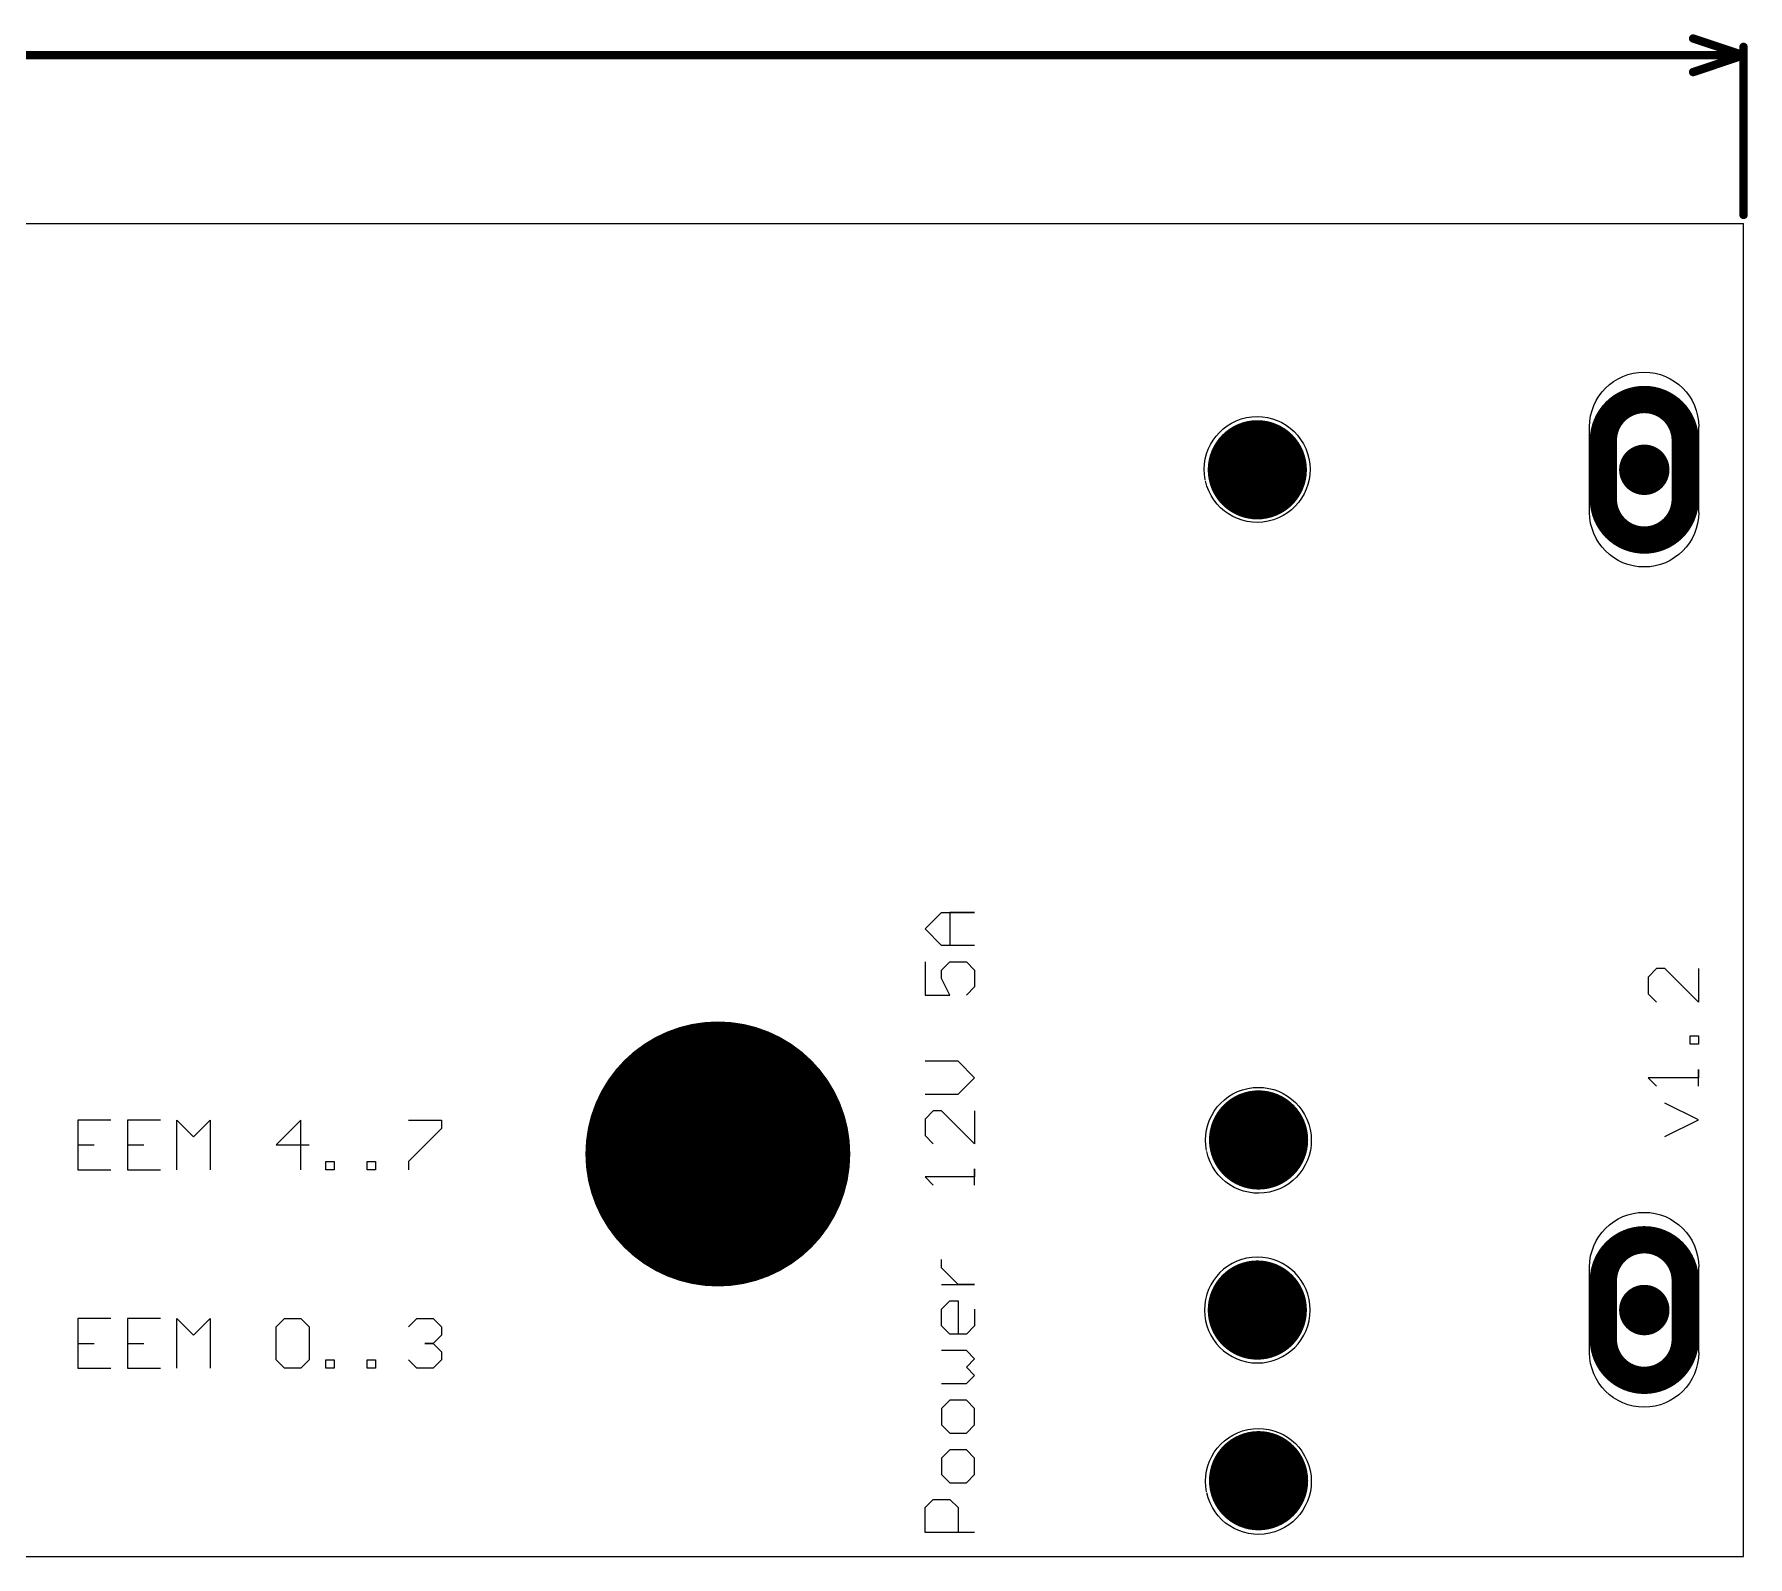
# Model space of a CAD drawing. Header units: millimetres. Extents: x 34 to 162, y 52 to 98.
# Drawn here: x 110.7 to 162.5, y 52.3 to 98.3 of the extents above; entities that cross this region are included whole.
import ezdxf

# ---------------------------------------------------------------- set-up
doc = ezdxf.new("R2010")
doc.units = ezdxf.units.MM
for name, color, linetype in [('Mechanical1', 6, 'Continuous'), ('Mechanical2', 216, 'Continuous'), ('Mechanical4', 56, 'Continuous'), ('MultiLayer', 9, 'Continuous'), ('PadHoleLayer', 156, 'Continuous'), ('TopOverlay', 2, 'Continuous')]:
    doc.layers.add(name, color=color, linetype=linetype)

msp = doc.modelspace()

# ---------------------------------------------------------------- linework, layer by layer
at = {"layer": 'Mechanical1', "const_width": 0.254}
for points in [[(160.83837784, 98.1964), (162.36237784, 97.6884)], [(162.36237784, 92.86243048), (162.36237784, 97.94239999999999)], [(102.22507622, 97.6884), (162.36237784, 97.6884)], [(160.83837784, 97.18039999999999), (162.36237784, 97.6884)]]:
    msp.add_lwpolyline(points, dxfattribs=at)
at = {"layer": 'Mechanical1'}
for points, const_width in [([(160.77487784, 98.1964, 1), (160.90187784, 98.1964, 1)], 0.127), ([(162.29887784, 97.94239999999999, 1), (162.42587784, 97.94239999999999, 1)], 0.127), ([(162.29887784, 97.6884, 1), (162.42587784, 97.6884, 1)], 0.127), ([(162.29887784, 97.6884, 1), (162.42587784, 97.6884, 1)], 0.127), ([(162.29887784, 97.6884, 1), (162.42587784, 97.6884, 1)], 0.127), ([(160.77487784, 97.18039999999999, 1), (160.90187784, 97.18039999999999, 1)], 0.127), ([(162.29887784, 92.86243048, 1), (162.42587784, 92.86243048, 1)], 0.127), ([(135.35152762, 64.47643696, 1), (127.35152838, 64.47643696, 1)], 0.00999998), ([(127.34902902, 64.47643696, 1), (127.35402774, 64.47643696, 1)], 0.00499872), ([(135.34902826, 64.47643696, 1), (135.35402698, 64.47643696, 1)], 0.00499872)]:
    msp.add_lwpolyline(points, format="xyb", close=True, dxfattribs=dict(at, const_width=const_width))
for points in [[(33.9624035, 92.60843048), (162.36237784, 92.60843048)], [(162.36239816, 52.30843488), (162.36239816, 92.60841015999999)], [(157.70718776, 83.87080508), (157.70718776, 86.46160508)], [(161.00679508, 83.87080508), (161.00679508, 86.46160508)], [(157.70718776, 58.47080508), (157.70718776, 61.06160508)], [(161.00679508, 58.47080508), (161.00679508, 61.06160508)], [(33.9624035, 52.30843488), (162.36239816, 52.30843488)], [(162.36239816, 52.30843488), (162.36239816, 52.31403304)]]:
    msp.add_lwpolyline(points, dxfattribs=at)
for points in [[(162.36237784, 92.60843048, 1), (162.36237784, 92.60843048, 1)], [(162.36239816, 92.60841015999999, 1), (162.36239816, 92.60841015999999, 1)], [(157.70718776, 86.46160508, 1), (157.70718776, 86.46160508, 1)], [(157.70718776, 86.46160508, 1), (157.70718776, 86.46160508, 1)], [(161.00679508, 86.46160508, 1), (161.00679508, 86.46160508, 1)], [(161.00679508, 86.46160508, 1), (161.00679508, 86.46160508, 1)], [(146.08768344, 84.85453692, 1), (146.08768344, 84.85453692, 1)], [(146.09384548, 84.82515674, 1), (146.09384548, 84.82515674, 1)], [(157.70718776, 83.87080508, 1), (157.70718776, 83.87080508, 1)], [(157.70718776, 83.87080508, 1), (157.70718776, 83.87080508, 1)], [(161.00679508, 83.87080508, 1), (161.00679508, 83.87080508, 1)], [(161.00679508, 83.87080508, 1), (161.00679508, 83.87080508, 1)], [(146.12610094, 64.57650534, 1), (146.12610094, 64.57650534, 1)], [(146.13226298, 64.54712516, 1), (146.13226298, 64.54712516, 1)], [(149.26238118, 59.7584276, 1), (146.0623825, 59.7584276, 1)], [(157.70718776, 61.06160508, 1), (157.70718776, 61.06160508, 1)], [(157.70718776, 61.06160508, 1), (157.70718776, 61.06160508, 1)], [(161.00679508, 61.06160508, 1), (161.00679508, 61.06160508, 1)], [(161.00679508, 61.06160508, 1), (161.00679508, 61.06160508, 1)], [(146.0623825, 59.7584276, 1), (146.0623825, 59.7584276, 1)], [(149.26238118, 59.7584276, 1), (149.26238118, 59.7584276, 1)], [(157.70718776, 58.47080508, 1), (157.70718776, 58.47080508, 1)], [(157.70718776, 58.47080508, 1), (157.70718776, 58.47080508, 1)], [(161.00679508, 58.47080508, 1), (161.00679508, 58.47080508, 1)], [(161.00679508, 58.47080508, 1), (161.00679508, 58.47080508, 1)], [(146.12610094, 54.26410534, 1), (146.12610094, 54.26410534, 1)], [(146.13226298, 54.23472516, 1), (146.13226298, 54.23472516, 1)], [(162.36239816, 52.31403304, 1), (162.36239816, 52.31403304, 1)], [(162.36239816, 52.30843488, 1), (162.36239816, 52.30843488, 1)], [(162.36239816, 52.30843488, 1), (162.36239816, 52.30843488, 1)], [(162.36239816, 52.30843488, 1), (162.36239816, 52.30843488, 1)]]:
    msp.add_lwpolyline(points, format="xyb", close=True, dxfattribs=at)
for points in [[(157.70718776, 86.46160508, -0.9999999999999999), (161.00679508, 86.46160508)], [(146.08768344, 84.85453692, -213.1920346618038), (146.09384548, 84.82515674)], [(161.00679508, 83.87080508, -0.9999999999999999), (157.70718776, 83.87080508)], [(146.12610094, 64.57650534, -213.1920346618038), (146.13226298, 64.54712516)], [(157.70718776, 61.06160508, -0.9999999999999999), (161.00679508, 61.06160508)], [(161.00679508, 58.47080508, -0.9999999999999999), (157.70718776, 58.47080508)], [(146.12610094, 54.26410534, -213.1920346618038), (146.13226298, 54.23472516)]]:
    msp.add_lwpolyline(points, format="xyb", dxfattribs=at)
at = {"layer": 'Mechanical2', "const_width": 0.01299972}
for points in [[(33.9624035, 92.60842032), (162.362388, 92.60842032)], [(162.362388, 52.30843488), (162.362388, 92.60842032)]]:
    msp.add_lwpolyline(points, dxfattribs=at)
at = {"layer": 'Mechanical2', "const_width": 0.00649986}
for points in [[(162.35913934, 92.60842032, 1), (162.36563666, 92.60842032, 1)], [(162.35913934, 92.60842032, 1), (162.36563666, 92.60842032, 1)], [(162.35913934, 52.30843488, 1), (162.36563666, 52.30843488, 1)]]:
    msp.add_lwpolyline(points, format="xyb", close=True, dxfattribs=at)
at = {"layer": 'Mechanical4', "const_width": 0.0127}
msp.add_lwpolyline([(33.9624035, 92.60842032), (162.29691442, 92.60842032)], dxfattribs=at)
at = {"layer": 'Mechanical4', "const_width": 0.00635}
msp.add_lwpolyline([(162.29373942, 92.60842032, 1), (162.30008942, 92.60842032, 1)], format="xyb", close=True, dxfattribs=at)
at = {"layer": 'MultiLayer'}
for points, const_width in [([(147.28138438, 85.15843522, 1), (148.04338438, 85.15843522, 1)], 0.762), ([(158.98139654, 85.1584403, 1), (159.74339654, 85.1584403, 1)], 0.762), ([(130.851529, 64.47643696, 1), (131.851527, 64.47643696, 1)], 1.00000054), ([(147.31899924, 64.89999974, 1), (148.08099924, 64.89999974, 1)], 0.762), ([(147.28138184, 59.7584276, 1), (148.04338184, 59.7584276, 1)], 0.762), ([(158.981394, 59.75843776, 1), (159.743394, 59.75843776, 1)], 0.762), ([(147.31899924, 54.60000002, 1), (148.08099924, 54.60000002, 1)], 0.762)]:
    msp.add_lwpolyline(points, format="xyb", close=True, dxfattribs=dict(at, const_width=const_width))
at = {"layer": 'PadHoleLayer'}
for points, const_width in [([(158.12489584, 84.27094144), (158.12489584, 86.04593915999999, -1), (160.59989724, 86.04593915999999), (160.59989724, 84.27094144, -1)], 0.8249996199999999), ([(146.91238588, 85.15843522, 1), (148.41238288, 85.15843522, 1)], 1.49999954), ([(129.35152946, 64.47643696, 1), (133.35152654, 64.47643696, 1)], 3.99999962), ([(146.95000074, 64.89999974, 1), (148.44999774, 64.89999974, 1)], 1.49999954), ([(158.1248933, 58.87093635999999), (158.1248933, 60.64593916, -1), (160.5998947, 60.64593916), (160.5998947, 58.87093635999999, -1)], 0.8249996199999999), ([(146.91238334, 59.7584276, 1), (148.41238034, 59.7584276, 1)], 1.49999954), ([(146.95000074, 54.60000002, 1), (148.44999774, 54.60000002, 1)], 1.49999954)]:
    msp.add_lwpolyline(points, format="xyb", close=True, dxfattribs=dict(at, const_width=const_width))
at = {"layer": 'TopOverlay'}
for p, q in [((137.6162856, 71.27929356), (138.11612458, 71.77913)), ((138.11612458, 71.77913), (139.1158, 71.77913)), ((139.1158, 71.77913), (138.3660428, 71.77913)), ((138.3660428, 71.77913), (138.3660428, 70.77945457999999)), ((138.11612458, 70.77945457999999), (137.6162856, 71.27929356)), ((139.1158, 70.77945457999999), (138.11612458, 70.77945457999999)), ((137.6162856, 70.2796156), (137.6162856, 69.27994018)), ((138.11612458, 70.02969738), (138.3660428, 70.2796156)), ((138.11612458, 69.77977915999999), (138.11612458, 70.02969738)), ((138.3660428, 70.2796156), (138.86588178, 70.2796156)), ((138.86588178, 70.2796156), (139.1158, 70.02969738)), ((139.1158, 70.02969738), (139.1158, 69.5298584)), ((159.73041206, 70.07835616), (159.47649334, 69.82443744)), ((159.98432824, 70.07835616), (159.73041206, 70.07835616)), ((161.00000058, 69.06268381999999), (159.98432824, 70.07835616)), ((161.00000058, 70.07835616), (161.00000058, 69.06268381999999)), ((138.3660428, 69.27994018), (138.11612458, 69.77977915999999)), ((139.1158, 69.5298584), (138.86588178, 69.27994018)), ((159.47649334, 69.82443744), (159.47649334, 69.31660253999999)), ((137.6162856, 69.27994018), (138.3660428, 69.27994018)), ((159.47649334, 69.31660253999999), (159.73041206, 69.06268381999999)), ((160.74608186, 67.79309529999999), (160.74608186, 68.04701401999999)), ((160.74608186, 68.04701401999999), (161.00000058, 68.04701401999999)), ((161.00000058, 68.04701401999999), (161.00000058, 67.79309529999999)), ((161.00000058, 67.79309529999999), (160.74608186, 67.79309529999999)), ((138.61596102, 67.2805868), (137.6162856, 67.2805868)), ((139.1158, 66.78075036), (138.61596102, 67.2805868)), ((161.00000058, 66.52350677999999), (161.00000058, 67.03134168)), ((161.00000058, 67.03134168), (161.00000058, 66.77742549999999)), ((138.61596102, 66.28091137999999), (139.1158, 66.78075036)), ((161.00000058, 66.77742549999999), (159.47649334, 66.77742549999999)), ((159.47649334, 66.77742549999999), (159.73041206, 66.52350677999999)), ((137.6162856, 66.28091137999999), (138.61596102, 66.28091137999999)), ((161.00000058, 65.50783444), (159.98432824, 66.01567188)), ((112.99967494, 65.4995134), (111.99999952, 65.4995134)), ((111.99999952, 65.4995134), (111.99999952, 63.999999)), ((114.49918934, 65.4995134), (113.49951392, 65.4995134)), ((113.49951392, 65.4995134), (113.49951392, 63.999999)), ((114.99902832, 63.999999), (114.99902832, 65.4995134)), ((114.99902832, 65.4995134), (115.4988673, 64.99967441999999)), ((115.4988673, 64.99967441999999), (115.99870374, 65.4995134)), ((115.99870374, 65.4995134), (115.99870374, 63.999999)), ((118.74781432, 65.4995134), (117.99805712, 64.7497562)), ((118.74781432, 63.999999), (118.74781432, 65.4995134)), ((121.99676388, 65.4995134), (122.9964393, 65.4995134)), ((122.9964393, 65.4995134), (122.9964393, 65.24959518)), ((137.86620382, 65.7810724), (137.6162856, 65.53115418)), ((137.6162856, 65.53115418), (137.6162856, 65.0313152)), ((138.11612458, 65.7810724), (137.86620382, 65.7810724)), ((139.1158, 64.78139698), (138.11612458, 65.7810724)), ((139.1158, 65.7810724), (139.1158, 64.78139698)), ((159.98432824, 64.99999953999999), (161.00000058, 65.50783444)), ((122.9964393, 65.24959518), (121.99676388, 64.24991722)), ((137.6162856, 65.0313152), (137.86620382, 64.78139698)), ((111.99999952, 64.7497562), (112.4998385, 64.7497562)), ((113.49951392, 64.7497562), (113.9993529, 64.7497562)), ((117.99805712, 64.7497562), (118.99773254, 64.7497562)), ((119.49757152, 63.999999), (119.49757152, 64.24991722)), ((119.49757152, 64.24991722), (119.74748974, 64.24991722)), ((119.74748974, 64.24991722), (119.74748974, 63.999999)), ((120.7471677, 63.999999), (120.7471677, 64.24991722)), ((120.7471677, 64.24991722), (120.99708592, 64.24991722)), ((120.99708592, 64.24991722), (120.99708592, 63.999999)), ((121.99676388, 64.24991722), (121.99676388, 63.999999)), ((111.99999952, 63.999999), (112.99967494, 63.999999)), ((113.49951392, 63.999999), (114.49918934, 63.999999)), ((119.74748974, 63.999999), (119.49757152, 63.999999)), ((120.99708592, 63.999999), (120.7471677, 63.999999)), ((139.1158, 63.78171902), (137.6162856, 63.78171902)), ((137.6162856, 63.78171902), (137.86620382, 63.5318008)), ((139.1158, 63.5318008), (139.1158, 64.03163977999999)), ((139.1158, 64.03163977999999), (139.1158, 63.78171902)), ((138.11612458, 61.03261097999999), (138.11612458, 61.2825292)), ((138.3660428, 60.78269022), (138.11612458, 61.03261097999999)), ((138.61596102, 60.53277199999999), (138.3660428, 60.78269022)), ((138.11612458, 60.53277199999999), (139.1158, 60.53277199999999)), ((139.1158, 60.53277199999999), (138.61596102, 60.53277199999999)), ((138.11612458, 59.7830148), (138.3660428, 60.03293301999999)), ((138.11612458, 59.28317582), (138.11612458, 59.7830148)), ((138.3660428, 60.03293301999999), (138.61596102, 60.03293301999999)), ((138.61596102, 60.03293301999999), (138.61596102, 59.0332576)), ((139.1158, 59.7830148), (139.1158, 59.28317582)), ((112.99967494, 59.49951523999999), (111.99999952, 59.49951523999999)), ((111.99999952, 59.49951523999999), (111.99999952, 58.00000084)), ((114.49918934, 59.49951523999999), (113.49951392, 59.49951523999999)), ((113.49951392, 59.49951523999999), (113.49951392, 58.00000084)), ((114.99902832, 58.00000084), (114.99902832, 59.49951523999999)), ((114.99902832, 59.49951523999999), (115.4988673, 58.99967625999999)), ((115.4988673, 58.99967625999999), (115.99870374, 59.49951523999999)), ((115.99870374, 59.49951523999999), (115.99870374, 58.00000084)), ((117.99805712, 59.24959702), (118.24797534, 59.49951523999999)), ((117.99805712, 58.24991906), (117.99805712, 59.24959702)), ((118.24797534, 59.49951523999999), (118.74781432, 59.49951523999999)), ((118.74781432, 59.49951523999999), (118.99773254, 59.24959702)), ((118.99773254, 59.24959702), (118.99773254, 58.24991906)), ((121.99676388, 59.24959702), (122.2466821, 59.49951523999999)), ((122.2466821, 59.49951523999999), (122.74652108, 59.49951523999999)), ((122.74652108, 59.49951523999999), (122.9964393, 59.24959702)), ((122.9964393, 59.24959702), (122.9964393, 58.99967625999999)), ((138.3660428, 59.0332576), (138.11612458, 59.28317582)), ((139.1158, 59.28317582), (138.86588178, 59.0332576)), ((111.99999952, 58.74975804), (112.4998385, 58.74975804)), ((113.49951392, 58.74975804), (113.9993529, 58.74975804)), ((122.74652108, 58.74975804), (122.49660286, 58.74975804)), ((122.49660286, 58.74975804), (122.74652108, 58.74975804)), ((122.9964393, 58.99967625999999), (122.74652108, 58.74975804)), ((122.74652108, 58.74975804), (122.9964393, 58.49983982)), ((138.86588178, 59.0332576), (138.3660428, 59.0332576)), ((118.24797534, 58.00000084), (117.99805712, 58.24991906)), ((118.99773254, 58.24991906), (118.74781432, 58.00000084)), ((119.49757152, 58.00000084), (119.49757152, 58.24991906)), ((119.49757152, 58.24991906), (119.74748974, 58.24991906)), ((119.74748974, 58.24991906), (119.74748974, 58.00000084)), ((120.7471677, 58.00000084), (120.7471677, 58.24991906)), ((120.7471677, 58.24991906), (120.99708592, 58.24991906)), ((120.99708592, 58.24991906), (120.99708592, 58.00000084)), ((122.2466821, 58.00000084), (121.99676388, 58.24991906)), ((122.9964393, 58.24991906), (122.74652108, 58.00000084)), ((122.9964393, 58.49983982), (122.9964393, 58.24991906)), ((138.86588178, 58.53341862), (138.11612458, 58.53341862)), ((139.1158, 58.28350039999999), (138.86588178, 58.53341862)), ((138.86588178, 58.03358218), (139.1158, 58.28350039999999)), ((139.1158, 57.78366141999999), (138.86588178, 58.03358218)), ((111.99999952, 58.00000084), (112.99967494, 58.00000084)), ((113.49951392, 58.00000084), (114.49918934, 58.00000084)), ((118.74781432, 58.00000084), (118.24797534, 58.00000084)), ((119.74748974, 58.00000084), (119.49757152, 58.00000084)), ((120.99708592, 58.00000084), (120.7471677, 58.00000084)), ((122.74652108, 58.00000084), (122.2466821, 58.00000084)), ((138.11612458, 57.5337432), (138.86588178, 57.5337432)), ((138.86588178, 57.5337432), (139.1158, 57.78366141999999)), ((138.3660428, 57.03390422), (138.11612458, 56.783986)), ((138.86588178, 57.03390422), (138.3660428, 57.03390422)), ((139.1158, 56.783986), (138.86588178, 57.03390422)), ((138.11612458, 56.783986), (138.11612458, 56.28414702)), ((139.1158, 56.28414702), (139.1158, 56.783986)), ((138.11612458, 56.28414702), (138.3660428, 56.03422879999999)), ((138.3660428, 56.03422879999999), (138.86588178, 56.03422879999999)), ((138.86588178, 56.03422879999999), (139.1158, 56.28414702)), ((138.3660428, 55.53438981999999), (138.11612458, 55.2844716)), ((138.86588178, 55.53438981999999), (138.3660428, 55.53438981999999)), ((139.1158, 55.2844716), (138.86588178, 55.53438981999999)), ((138.11612458, 55.2844716), (138.11612458, 54.78463262)), ((139.1158, 54.78463262), (139.1158, 55.2844716)), ((138.11612458, 54.78463262), (138.3660428, 54.5347144)), ((138.3660428, 54.5347144), (138.86588178, 54.5347144)), ((138.86588178, 54.5347144), (139.1158, 54.78463262)), ((137.6162856, 53.78495719999999), (137.86620382, 54.03487542)), ((137.86620382, 54.03487542), (138.3660428, 54.03487542)), ((138.3660428, 54.03487542), (138.61596102, 53.78495719999999)), ((137.6162856, 53.0352), (137.6162856, 53.78495719999999)), ((138.61596102, 53.78495719999999), (138.61596102, 53.0352)), ((139.1158, 53.0352), (137.6162856, 53.0352))]:
    msp.add_line(p, q, dxfattribs=at)

doc.saveas('drawing.dxf')
